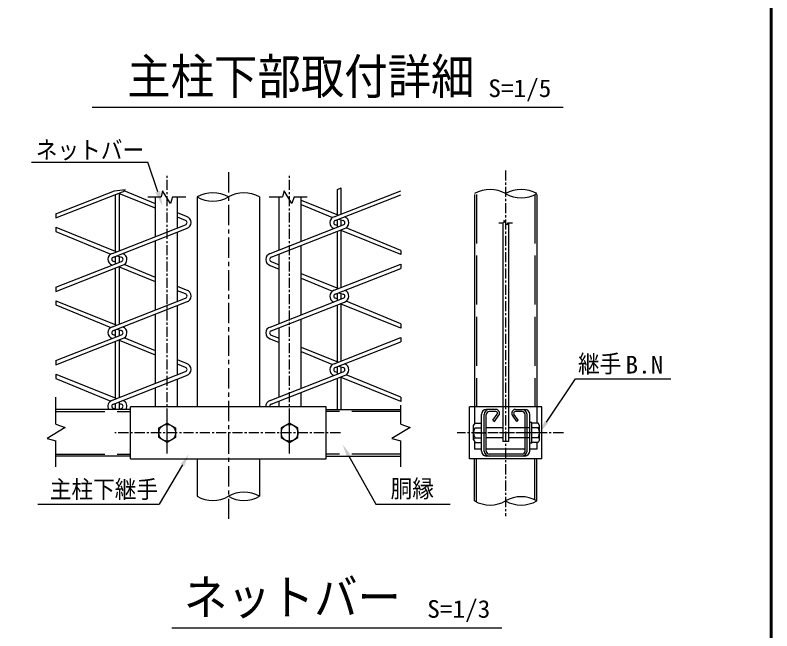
# Model space of a CAD drawing. Units: millimetres, scale not verified, with parts at other scales. Extents: x -4425 to 4425, y -3150 to 3150.
# Drawn here: x 2345 to 4200, y -1508 to 0 of the extents above; entities that cross this region are included whole.
import ezdxf
from ezdxf.enums import TextEntityAlignment as Align

# ---------------------------------------------------------------- set-up
doc = ezdxf.new("R2010")
doc.units = ezdxf.units.MM
doc.header["$LTSCALE"] = 20
for name, pattern in [('DASHED', [7.5, 6, -1.5]), ('USER1', [2, 1.25, -0.25, 0.25, -0.25]), ('USER2', [4, 2.5, -0.5, 0.5, -0.5])]:
    doc.linetypes.add(name, pattern=pattern)
for name, color, linetype, lineweight in [('0-0_SUNPOU', 1, 'Continuous', 25), ('0-2_KOUZOU', 7, 'Continuous', 25), ('0-4_AMI', 3, 'Continuous', 25), ('0-5_BUHIN', 7, 'Continuous', 25), ('0-6_BOLT', 3, 'Continuous', 25), ('0-9_WAKU', 7, 'Continuous', 25)]:
    doc.layers.add(name, color=color, linetype=linetype, lineweight=lineweight)
doc.styles.add('ＭＳ ゴシック', font='')
doc.styles.get('ＭＳ ゴシック').set_extended_font_data('MS Gothic')

msp = doc.modelspace()

# ---------------------------------------------------------------- linework, layer by layer
at = {"layer": '0-0_SUNPOU'}
for p, q in [((2533.68, -225.3), (3688.13, -225.3)), ((2384.84, -360.21), (2670.27, -360.21)), ((2694.32, -432.28), (2670.27, -360.21)), ((3647.28, -997.26), (3718.47, -890.77)), ((3718.47, -890.77), (3952.24, -890.77)), ((3162.35, -1078.28), (3229.1, -1198.26)), ((2755.17, -1101.66), (2697.53, -1198.26)), ((2400.05, -1198.26), (2697.53, -1198.26)), ((3229.1, -1198.26), (3411.11, -1198.26)), ((2729.34, -1501.11), (3538.44, -1501.11))]:
    msp.add_line(p, q, dxfattribs=at)
for points in [[(2700.25, -430.31), (2706.2, -467.86), (2688.4, -434.26)], [(3651.44, -1000.04), (3630.61, -1022.2), (3643.12, -994.48)], [(3166.72, -1075.85), (3147.77, -1052.06), (3157.98, -1080.71)], [(2759.46, -1104.22), (2770.54, -1075.89), (2750.87, -1099.1)]]:
    msp.add_solid(points, dxfattribs=at)
at = {"layer": '0-2_KOUZOU', "color": 1, "linetype": 'USER2'}
msp.add_line((2867.61, -384.55), (2867.61, -1234.21), dxfattribs=at)
at = {"layer": '0-2_KOUZOU', "color": 1, "linetype": 'USER1'}
for p, q in [((3547.36, -380.2), (3547.36, -1227.52)), ((2717.61, -1068.13), (2717.61, -393.67)), ((3017.61, -1068.13), (3017.61, -393.67))]:
    msp.add_line(p, q, dxfattribs=at)
at = {"layer": '0-2_KOUZOU'}
for p, q in [((2669.93, -445.26), (2702.44, -445.26)), ((2689.22, -541.89), (2689.22, -445.26)), ((2730.93, -445.26), (2763.17, -445.26)), ((2743.18, -520.71), (2743.18, -445.26)), ((2791.41, -445.22), (2791.41, -959.26)), ((2943.81, -445.22), (2943.81, -959.26)), ((2967.86, -445.26), (3000.36, -445.26)), ((2992.04, -575.29), (2992.04, -445.26)), ((3028.85, -445.26), (3061.09, -445.26)), ((3045.99, -554.11), (3046, -445.26)), ((3471.16, -438.96), (3471.16, -959.26)), ((3623.56, -438.96), (3623.56, -959.26)), ((2743.19, -700.71), (2743.18, -530.97)), ((2689.23, -721.89), (2689.22, -552.15)), ((3045.99, -734.11), (3045.99, -564.37)), ((2992.03, -755.29), (2992.03, -585.55)), ((2743.19, -880.71), (2743.19, -710.97)), ((2689.23, -901.88), (2689.23, -732.14)), ((3045.98, -914.11), (3045.99, -744.37)), ((2992.02, -935.29), (2992.03, -765.55)), ((2743.19, -959.26), (2743.19, -890.97)), ((2689.23, -959.27), (2689.23, -912.14)), ((3045.98, -959.27), (3045.98, -924.37)), ((2444.55, -1002.02), (2444.55, -935.92)), ((2992.02, -959.26), (2992.02, -945.55)), ((3290.18, -1002.02), (3290.18, -955.49)), ((2627.61, -966.01), (2444.55, -966.01)), ((3107.61, -966.01), (3290.18, -966.01)), ((2444.55, -1106.33), (2444.55, -1042.72)), ((3290.18, -1106.33), (3290.18, -1042.72)), ((2627.61, -1080.01), (2444.55, -1080.01)), ((2791.41, -1086.76), (2791.41, -1178.54)), ((2943.81, -1086.76), (2943.81, -1178.54)), ((3107.61, -1080.01), (3290.18, -1080.01)), ((3471.16, -1189.82), (3471.16, -1086.76)), ((3623.56, -1189.82), (3623.56, -1086.76))]:
    msp.add_line(p, q, dxfattribs=at)
at = {"layer": '0-2_KOUZOU', "color": 3, "linetype": 'DASHED'}
for p, q in [((3475.96, -438.96), (3475.96, -959.26)), ((3618.76, -438.96), (3618.76, -959.26)), ((3471.16, -959.26), (3471.16, -1001.48)), ((3623.56, -959.26), (3623.56, -999.49)), ((3471.16, -1044.55), (3471.16, -1063.54)), ((3623.56, -1046.53), (3623.56, -1063.54)), ((3475.96, -1192.37), (3475.96, -1086.76)), ((3618.76, -1187.28), (3618.76, -1086.76))]:
    msp.add_line(p, q, dxfattribs=at)
at = {"layer": '0-2_KOUZOU', "color": 3}
for p, q in [((3530.82, -508.25), (3542.43, -508.25)), ((3552.6, -508.25), (3564.11, -508.25))]:
    msp.add_line(p, q, dxfattribs=at)
at = {"layer": '0-2_KOUZOU', "color": 1, "linetype": 'DASHED'}
for p, q in [((2444.55, -970.81), (2627.61, -970.81)), ((3290.18, -970.81), (3107.61, -970.81)), ((2444.55, -1075.21), (2627.61, -1075.21)), ((3290.18, -1075.21), (3107.61, -1075.21))]:
    msp.add_line(p, q, dxfattribs=at)
at = {"layer": '0-2_KOUZOU'}
for points in [[(2730.93, -445.26), (2725.53, -461.21), (2706.29, -430.14), (2702.44, -445.26)], [(3028.85, -445.26), (3023.45, -461.21), (3004.21, -430.14), (3000.36, -445.26)], [(2444.55, -1002.02), (2467.34, -1009.73), (2422.96, -1037.21), (2444.55, -1042.72)], [(3290.18, -1002.02), (3312.96, -1009.73), (3268.58, -1037.21), (3290.18, -1042.72)]]:
    msp.add_lwpolyline(points, dxfattribs=at)
at = {"layer": '0-2_KOUZOU', "color": 3}
msp.add_lwpolyline([(3552.6, -508.25), (3550.67, -513.95), (3543.8, -502.85), (3542.43, -508.25)], dxfattribs=at)
at = {"layer": '0-2_KOUZOU'}
for centre, start, end in [((2829.51, -511.22), 60, 120), ((2829.51, -379.23), 240, 300), ((2905.71, -511.22), 60, 120), ((3509.26, -503.12), 60, 120), ((3585.46, -503.12), 60, 120), ((3585.46, -371.14), 240, 300), ((2905.71, -1244.53), 60, 120), ((2829.51, -1112.55), 240, 300), ((2905.71, -1112.55), 240, 300), ((3585.46, -1255.82), 60, 120), ((3509.26, -1123.83), 240, 300), ((3585.46, -1123.83), 240, 300)]:
    msp.add_arc(centre, 76.2, start, end, dxfattribs=at)
at = {"layer": '0-4_AMI'}
for p, q in [((2588.3, -429.89), (2614.76, -426.67)), ((3134.77, -427.25), (3144.37, -422.46)), ((3144.37, -487.11), (3144.37, -422.46)), ((2444.55, -486.3), (2588.3, -429.89)), ((2444.55, -496.56), (2608.07, -432.39)), ((2590.85, -578.11), (2590.85, -439.14)), ((2600.45, -576.73), (2600.45, -435.38)), ((2689.11, -473.05), (2600.45, -437.17)), ((2689.11, -462.17), (2612.26, -430.49)), ((3127.15, -493.87), (3290.18, -429.89)), ((3129.72, -503.12), (3290.18, -440.15)), ((3134.77, -488.49), (3134.77, -427.25)), ((3046.11, -452.94), (3137.77, -489.7)), ((3046.11, -464.08), (3122.95, -495.77)), ((2444.55, -486.3), (2444.55, -496.56)), ((2765.05, -493.48), (2743.18, -484.47)), ((2762.48, -502.73), (2743.18, -494.92)), ((3137.88, -499.91), (3149.41, -503.12)), ((2444.55, -519.45), (2593.86, -579.32)), ((2444.55, -519.45), (2444.55, -529.7)), ((2583.24, -583.48), (2762.48, -513.14)), ((2970.17, -583.87), (3149.41, -513.52)), ((3134.77, -514.93), (3129.72, -513.52)), ((3134.77, -519.27), (3134.77, -501.72)), ((3144.37, -514.93), (3144.37, -501.72)), ((2444.55, -529.93), (2579.04, -585.38)), ((2585.8, -592.73), (2765.05, -522.39)), ((2972.74, -593.12), (3151.98, -522.77)), ((3134.77, -668.49), (3134.77, -529.53)), ((3144.37, -667.11), (3144.37, -525.76)), ((3290.18, -586.56), (3144.37, -527.56)), ((3290.18, -576.12), (3156.18, -520.87)), ((2590.85, -608.89), (2590.85, -591.33)), ((2593.97, -589.53), (2605.5, -592.73)), ((2600.45, -604.54), (2600.45, -591.33)), ((3290.18, -576.12), (3290.18, -586.56)), ((2444.55, -666.3), (2605.5, -603.14)), ((2590.85, -604.54), (2585.8, -603.14)), ((2689.12, -642.18), (2612.26, -610.49)), ((2972.74, -603.52), (2992.03, -611.26)), ((3127.15, -673.87), (3290.18, -609.89)), ((3290.18, -609.89), (3290.18, -620.15)), ((2444.55, -676.56), (2608.07, -612.39)), ((2590.85, -758.11), (2590.85, -619.14)), ((2600.45, -756.73), (2600.45, -615.38)), ((2689.12, -653.05), (2600.45, -617.17)), ((2970.17, -612.77), (2992.03, -621.79)), ((3129.72, -683.12), (3290.18, -620.15)), ((3046.1, -632.94), (3137.77, -669.7)), ((3046.1, -644.08), (3122.95, -675.77)), ((2444.55, -666.3), (2444.55, -676.56)), ((2765.05, -673.48), (2743.18, -664.47)), ((2762.48, -682.73), (2743.18, -674.93)), ((3134.77, -699.27), (3134.77, -681.72)), ((3137.88, -679.91), (3149.41, -683.12)), ((3144.37, -694.93), (3144.37, -681.72)), ((2444.55, -699.45), (2593.86, -759.32)), ((2444.55, -699.45), (2444.55, -709.7)), ((2583.24, -763.48), (2762.48, -693.14)), ((2585.8, -772.73), (2765.05, -702.39)), ((2970.17, -763.87), (3149.41, -693.52)), ((2972.74, -773.12), (3151.98, -702.77)), ((3134.77, -694.93), (3129.72, -693.52)), ((3290.18, -756.12), (3156.18, -700.87)), ((2444.55, -709.93), (2579.04, -765.38)), ((3134.77, -848.49), (3134.77, -709.53)), ((3144.37, -847.11), (3144.37, -705.76)), ((3290.18, -766.56), (3144.37, -707.56)), ((3290.18, -756.12), (3290.18, -766.56)), ((2590.85, -788.89), (2590.85, -770.75)), ((2593.97, -769.53), (2605.5, -772.73)), ((2600.45, -785.12), (2600.45, -771.33)), ((2444.55, -846.3), (2605.5, -783.14)), ((2444.55, -856.56), (2608.07, -792.39)), ((2590.85, -784.54), (2585.8, -783.14)), ((2600.45, -936.73), (2600.45, -795.38)), ((2689.12, -833.05), (2600.45, -797.17)), ((2689.12, -822.18), (2612.26, -790.49)), ((2970.17, -792.77), (2992.03, -801.79)), ((2972.74, -783.52), (2992.03, -791.26)), ((3127.15, -853.87), (3290.18, -789.89)), ((3290.18, -789.89), (3290.18, -800.15)), ((2590.85, -938.11), (2590.85, -799.14)), ((3046.1, -812.94), (3137.77, -849.7)), ((3129.72, -863.12), (3290.18, -800.15)), ((3046.09, -824.08), (3122.95, -855.77)), ((2444.55, -846.3), (2444.55, -856.56)), ((2765.05, -853.48), (2743.19, -844.47)), ((2762.48, -862.73), (2743.19, -854.93)), ((3134.77, -879.27), (3134.77, -861.14)), ((3137.88, -859.91), (3149.41, -863.12)), ((3144.37, -875.5), (3144.37, -861.72)), ((2444.55, -879.45), (2593.86, -939.32)), ((2444.55, -879.45), (2444.55, -889.7)), ((2444.55, -889.93), (2579.04, -945.38)), ((2583.24, -943.48), (2762.48, -873.14)), ((2585.8, -952.73), (2765.05, -882.39)), ((2970.17, -943.87), (3149.41, -873.52)), ((2972.74, -953.12), (3151.98, -882.77)), ((3134.77, -874.93), (3129.72, -873.52)), ((3134.77, -966.01), (3134.77, -889.53)), ((3144.37, -966.01), (3144.37, -885.76)), ((3290.18, -936.12), (3156.18, -880.87)), ((2590.85, -964.54), (2585.8, -963.14)), ((2590.85, -966.01), (2590.85, -950.75)), ((2598.17, -966.01), (2605.5, -963.14)), ((2600.45, -965.12), (2600.45, -946.99)), ((2600.45, -965.12), (2600.45, -951.33)), ((2600.45, -951.33), (2605.5, -952.73))]:
    msp.add_line(p, q, dxfattribs=at)
msp.add_lwpolyline([(3290.18, -936.12), (3290.18, -946.56), (3144.37, -887.56)], dxfattribs=at)
for centre, radius, start, end in [((2606.12, -423.33), 9.27, 282.15282, 338.89748), ((2761.03, -507.94), 15, 285.52411, 74.47589), ((3131.17, -508.32), 15, 105.52411, 251.53809), ((3147.97, -508.32), 15, 285.52411, 71.5381), ((2761.03, -507.94), 5.4, 285.52411, 74.47589), ((3131.17, -508.32), 5.4, 105.52411, 254.47589), ((3147.97, -508.32), 5.4, 285.52411, 74.47589), ((2587.25, -597.94), 15, 105.52411, 251.53809), ((2587.25, -597.94), 5.4, 105.52411, 254.47589), ((2604.05, -597.94), 5.4, 285.52411, 74.47589), ((2604.05, -597.94), 15, 285.52411, 71.5381), ((2974.19, -598.32), 15, 105.52411, 254.47589), ((2974.19, -598.32), 5.4, 105.52411, 254.47589), ((2761.03, -687.94), 5.4, 285.52411, 74.47589), ((2761.03, -687.94), 15, 285.52411, 74.47589), ((3131.17, -688.32), 15, 105.52411, 251.53809), ((3131.17, -688.32), 5.4, 105.52411, 254.47589), ((3147.97, -688.32), 5.4, 285.52411, 74.47589), ((3147.97, -688.32), 15, 285.52411, 71.5381), ((2587.25, -777.94), 15, 105.52411, 251.53809), ((2587.25, -777.94), 5.4, 105.52411, 254.47589), ((2604.05, -777.94), 5.4, 285.52411, 74.47589), ((2604.05, -777.94), 15, 285.52411, 71.5381), ((2974.19, -778.32), 15, 105.52411, 254.47589), ((2974.19, -778.32), 5.4, 105.52411, 254.47589), ((2761.03, -867.94), 5.4, 285.52411, 74.47589), ((2761.03, -867.94), 15, 285.52411, 74.47589), ((3131.17, -868.32), 15, 105.52411, 251.53809), ((3131.17, -868.32), 5.4, 105.52411, 254.47589), ((3147.97, -868.32), 5.4, 285.52411, 74.47589), ((3147.97, -868.32), 15, 285.52411, 71.5381), ((2587.25, -957.94), 15, 105.52411, 212.5825), ((2604.05, -957.94), 15, 327.4175, 71.5381), ((2974.19, -958.32), 15, 105.52411, 183.60509), ((2587.25, -957.94), 5.4, 105.52411, 254.47589), ((2604.05, -957.94), 5.4, 285.52411, 74.47589), ((2974.19, -958.32), 5.4, 105.52411, 190.05913)]:
    msp.add_arc(centre, radius, start, end, dxfattribs=at)
at = {"layer": '0-5_BUHIN', "color": 3}
for p, q in [((3540.61, -508.25), (3540.61, -1044.58)), ((3554.11, -508.25), (3554.11, -1044.58)), ((3488.11, -1067.71), (3488.11, -978.31)), ((3494.86, -1067.71), (3494.86, -978.31)), ((3499.66, -1067.71), (3499.66, -978.31)), ((3523.49, -966.01), (3500.41, -966.01)), ((3523.49, -970.81), (3507.16, -970.81)), ((3516.23, -992.31), (3526.9, -977.46)), ((3520.13, -995.11), (3530.79, -980.26)), ((3574.58, -995.11), (3563.92, -980.26)), ((3578.48, -992.31), (3567.82, -977.46)), ((3571.23, -966.01), (3594.31, -966.01)), ((3587.56, -970.81), (3571.23, -970.81)), ((3595.06, -1067.71), (3595.06, -978.31)), ((3599.86, -1067.71), (3599.86, -978.31)), ((3606.61, -1067.71), (3606.61, -978.31)), ((3516.23, -992.31), (3520.13, -995.11)), ((3578.48, -992.31), (3574.58, -995.11)), ((3554.11, -1044.58), (3540.61, -1044.58)), ((3595.06, -1063.54), (3499.66, -1063.54)), ((3587.56, -1075.21), (3507.16, -1075.21)), ((3594.31, -1080.01), (3500.41, -1080.01))]:
    msp.add_line(p, q, dxfattribs=at)
at = {"layer": '0-5_BUHIN'}
for p, q in [((2627.61, -1086.76), (2627.61, -959.26)), ((3107.61, -959.26), (2627.61, -959.26)), ((3107.61, -1086.76), (3107.61, -959.26)), ((3635.86, -959.26), (3458.86, -959.26)), ((3458.86, -1086.76), (3458.86, -959.26)), ((3635.86, -1086.76), (3635.86, -959.26)), ((2627.61, -1086.76), (3107.61, -1086.76)), ((3635.86, -1086.76), (3458.86, -1086.76))]:
    msp.add_line(p, q, dxfattribs=at)
at = {"layer": '0-5_BUHIN', "color": 1, "linetype": 'USER1'}
for p, q in [((2717.61, -1073.49), (2717.61, -975.44)), ((3017.61, -1073.49), (3017.61, -975.44)), ((3142.47, -1023.01), (2589.58, -1023.01)), ((3688.95, -1023.01), (3428.87, -1023.01)), ((3473.86, -1023.01), (3497.49, -1023.01)), ((3473.86, -1023.01), (3497.49, -1023.01)), ((3620.86, -1023.01), (3597.23, -1023.01))]:
    msp.add_line(p, q, dxfattribs=at)
at = {"layer": '0-5_BUHIN', "color": 3, "linetype": 'DASHED'}
for p, q in [((3488.11, -1063.54), (3471.16, -1063.54)), ((3623.56, -1063.54), (3606.61, -1063.54))]:
    msp.add_line(p, q, dxfattribs=at)
at = {"layer": '0-5_BUHIN', "color": 3}
for centre, radius, start, end in [((3500.41, -978.31), 12.3, 90, 180), ((3507.16, -978.31), 12.3, 90, 180), ((3507.16, -978.31), 7.5, 90, 180), ((3523.49, -975.01), 9, 324.30807, 90), ((3523.49, -975.01), 4.2, 324.30807, 90), ((3571.23, -975.01), 9, 90, 215.69193), ((3571.23, -975.01), 4.2, 90, 215.69193), ((3587.56, -978.31), 12.3, 360, 90), ((3587.56, -978.31), 7.5, 360, 90), ((3594.31, -978.31), 12.3, 360, 90), ((3500.41, -1067.71), 12.3, 180, 270), ((3507.16, -1067.71), 12.3, 180, 270), ((3507.16, -1067.71), 7.5, 180, 270), ((3587.56, -1067.71), 7.5, 270, 360), ((3587.56, -1067.71), 12.3, 270, 360), ((3594.31, -1067.71), 12.3, 270, 360)]:
    msp.add_arc(centre, radius, start, end, dxfattribs=at)
at = {"layer": '0-6_BOLT'}
for p, q in [((3606.61, -1048.21), (3606.61, -997.81)), ((3611.41, -997.81), (3606.61, -997.81)), ((3611.41, -1048.21), (3611.41, -997.81)), ((3627.21, -999.49), (3611.41, -999.49)), ((3630.61, -1005.37), (3627.21, -999.49)), ((3472.3, -1011.01), (3488.11, -1011.01)), ((3540.61, -1011.01), (3499.66, -1011.01)), ((3606.61, -1011.01), (3554.11, -1011.01)), ((3627.21, -1011.01), (3611.41, -1011.01)), ((3630.61, -1040.65), (3630.61, -1005.37)), ((3472.3, -1035.01), (3488.11, -1035.01)), ((3540.61, -1035.01), (3499.66, -1035.01)), ((3606.61, -1035.01), (3554.11, -1035.01)), ((3627.21, -1035.01), (3611.41, -1035.01)), ((3611.41, -1048.21), (3606.61, -1048.21)), ((3627.21, -1046.53), (3611.41, -1046.53)), ((3630.61, -1040.65), (3627.21, -1046.53))]:
    msp.add_line(p, q, dxfattribs=at)
at = {"layer": '0-6_BOLT', "color": 1, "linetype": 'USER1'}
msp.add_line((3637.23, -1023.01), (3531.19, -1023.01), dxfattribs=at)
at = {"layer": '0-6_BOLT'}
for points in [[(2717.61, -1046.53), (2697.24, -1034.77), (2697.24, -1011.25), (2717.61, -999.49), (2737.98, -1011.25), (2737.98, -1034.77)], [(3017.61, -1046.53), (3037.98, -1034.77), (3037.98, -1011.25), (3017.61, -999.49), (2997.24, -1011.25), (2997.24, -1034.77)]]:
    msp.add_lwpolyline(points, close=True, dxfattribs=at)
for points in [[(3468.91, -1040.65), (3468.91, -1005.37), (3472.3, -999.49), (3488.11, -999.49)], [(3468.91, -1040.65), (3472.3, -1046.53), (3488.11, -1046.53)]]:
    msp.add_lwpolyline(points, dxfattribs=at)
for centre in [(2717.61, -1023.01), (3017.61, -1023.01)]:
    msp.add_circle(centre, 20.4, dxfattribs=at)
for centre, radius, start, end in [((3474.78, -1005.68), 5.88, 177.032, 182.968), ((3491.81, -1023.01), 22.91, 148.40741, 211.59259), ((3624.73, -1005.68), 5.88, 294.94299, 2.968), ((3607.7, -1023.01), 22.91, 328.40741, 31.59259), ((3474.78, -1040.35), 5.88, 114.94299, 182.968), ((3624.73, -1040.35), 5.88, 357.032, 65.05701)]:
    msp.add_arc(centre, radius, start, end, dxfattribs=at)
at = {"layer": '0-9_WAKU'}
msp.add_lwpolyline([(-4049.88, 2925.24), (4200.12, 2925.24), (4200.12, -2924.76), (-4049.88, -2924.76)], close=True, dxfattribs=at)
for points in [[(4198.12, 2923.24), (4198.12, -2922.76), (-4047.88, -2922.76)], [(4196.12, 2921.24), (4196.12, -2920.76), (-4045.88, -2920.76)]]:
    msp.add_lwpolyline(points, dxfattribs=at)

# ---------------------------------------------------------------- texts
at = {"layer": '0-0_SUNPOU', "color": 3, "style": 'ＭＳ ゴシック'}
for s, width, p in [('S=1/5', 1.05, (3504.91, -213.44)), ('ネットバー', 0.9, (2395.44, -364.66)), ('継手', 0.9, (3724.96, -888.6)), ('B.N', 1.05, (3841.25, -890.8)), ('主柱下継手', 0.9, (2429.76, -1196.09)), ('胴縁', 0.9, (3265.4, -1194.57)), ('S=1/3', 1.05, (3355.23, -1489.25))]:
    msp.add_text(s, height=43.26, dxfattribs=dict(at, width=width)).set_placement(p, align=Align.BOTTOM_LEFT)
at = {"layer": '0-2_KOUZOU', "style": 'ＭＳ ゴシック', "width": 0.9}
for s, p in [('主柱下部取付詳細', (2619.71, -219.3)), ('ネットバー', (2758.67, -1495.1))]:
    msp.add_text(s, height=86.66, dxfattribs=at).set_placement(p, align=Align.BOTTOM_LEFT)

doc.saveas('drawing.dxf')
